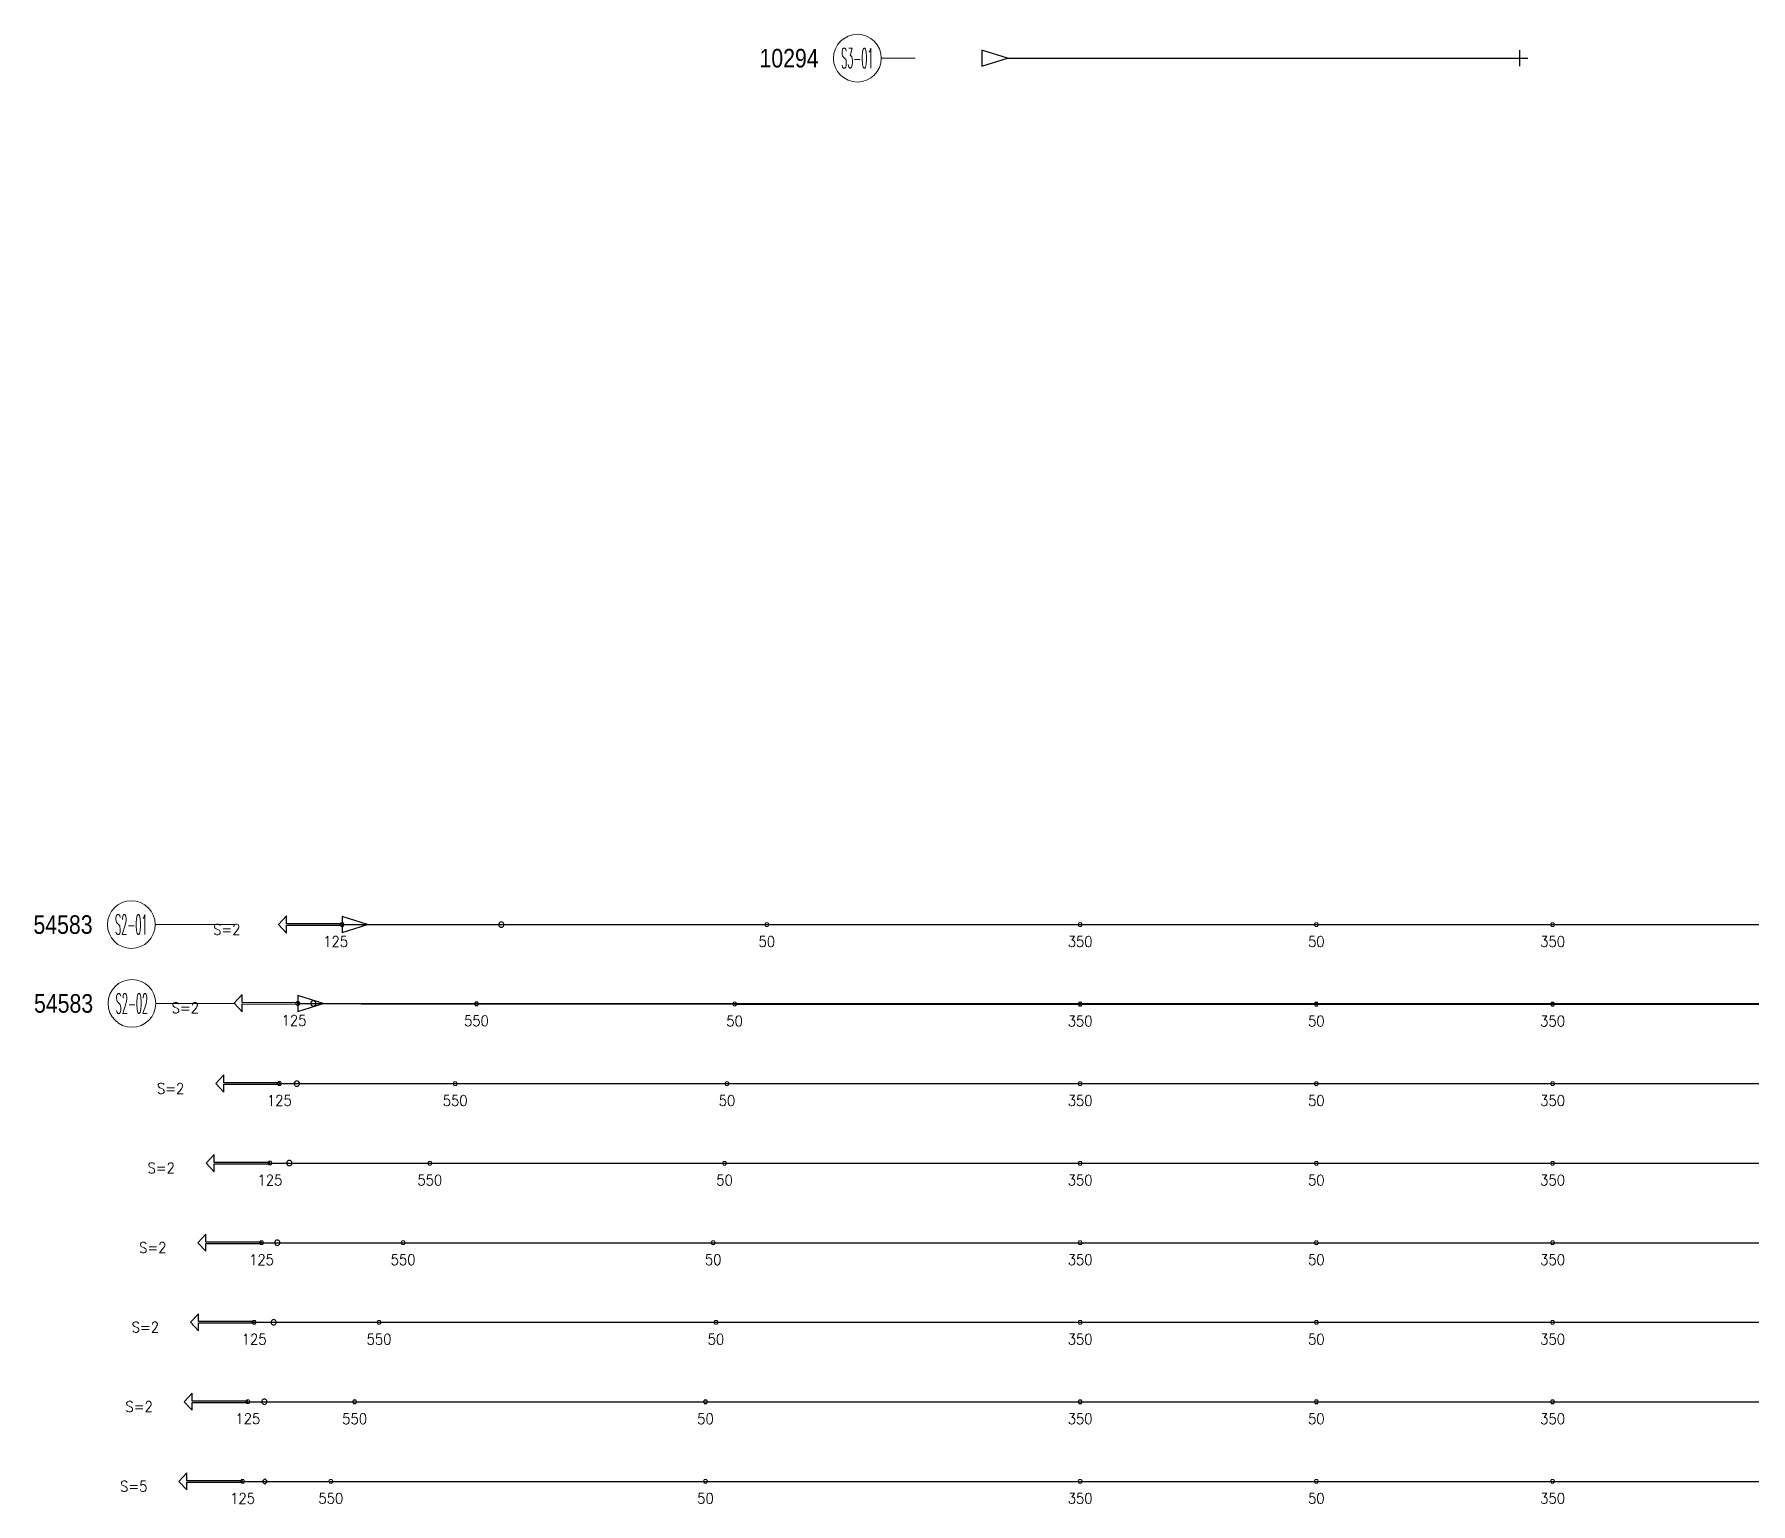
# Model space of a CAD drawing. Header units: millimetres. Extents: x -179076 to 505271, y -18667 to 119516.
# Drawn here: x 284414 to 316787, y 64579 to 92290 of the extents above; entities that cross this region are included whole.
import ezdxf
from ezdxf.enums import TextEntityAlignment as Align

# ---------------------------------------------------------------- set-up
doc = ezdxf.new("R2010")
doc.units = ezdxf.units.MM
doc.layers.get('0').update_dxf_attribs({"lineweight": 20})
doc.layers.add('ARES_TAG', color=3, linetype='Continuous')
doc.layers.add('NDC_S_TENDON', color=10, linetype='Continuous')
doc.layers.add('Current_plane_Tendon', color=7, linetype='Continuous', true_color=0xab0000)
doc.layers.add('NDC_LCAP', color=87, linetype='Continuous', plot=False)
doc.layers.add('NDC_S_SYMBOL', color=1, linetype='Continuous', lineweight=15)
doc.styles.add('ARES_BIGTEXT', font='VHARIALN.TTF')
doc.styles.add('ARES_ROMANS_0.36', font='romans.shx', dxfattribs={"width": 0.36, "bigfont": 'vns.shx'})
doc.styles.get("Standard").update_dxf_attribs({"font": 'arial.ttf'})

# ---------------------------------------------------------------- blocks, each defined once
blk = doc.blocks.new('1111234')
at = {"layer": 'Current_plane_Tendon', "color": 14, "linetype": 'Continuous', "true_color": 0xab0000}
for points, elevation in [([(414916, 334316), (413866, 334316), (413866, 334466), (413716, 334304), (413866, 334142), (413866, 334292), (414916, 334292)], 64), ([(417971, 334304), (417968, 334319), (417961, 334333), (417950, 334344), (417936, 334351), (417921, 334354), (417905, 334351), (417891, 334344), (417880, 334333), (417873, 334319), (417871, 334304), (417873, 334288), (417880, 334274), (417891, 334263), (417905, 334256), (417921, 334254), (417936, 334256), (417950, 334263), (417961, 334274), (417968, 334288), (417971, 334304)], 180), ([(414081, 332829), (413031, 332834), (413032, 332984), (412881, 332823), (413030, 332660), (413031, 332810), (414081, 332805)], 62), ([(414425, 332816), (414422, 332831), (414415, 332845), (414404, 332856), (414390, 332863), (414375, 332866), (414359, 332863), (414345, 332856), (414334, 332845), (414327, 332831), (414325, 332816), (414327, 332800), (414334, 332786), (414345, 332775), (414359, 332768), (414375, 332766), (414390, 332768), (414404, 332775), (414415, 332786), (414422, 332800), (414425, 332816)], 180), ([(413733, 331319), (412683, 331319), (412683, 331469), (412533, 331307), (412683, 331145), (412683, 331295), (413733, 331295)], 59), ([(414112, 331307), (414109, 331322), (414102, 331336), (414091, 331347), (414077, 331354), (414062, 331357), (414046, 331354), (414032, 331347), (414021, 331336), (414014, 331322), (414012, 331307), (414014, 331291), (414021, 331277), (414032, 331266), (414046, 331259), (414062, 331257), (414077, 331259), (414091, 331266), (414102, 331277), (414109, 331291), (414112, 331307)], 180), ([(413554, 329818), (412504, 329818), (412504, 329968), (412354, 329806), (412504, 329644), (412504, 329794), (413554, 329794)], 58), ([(413970, 329806), (413967, 329821), (413960, 329835), (413949, 329846), (413935, 329853), (413920, 329856), (413904, 329853), (413890, 329846), (413879, 329835), (413872, 329821), (413870, 329806), (413872, 329790), (413879, 329776), (413890, 329765), (413904, 329758), (413920, 329756), (413935, 329758), (413949, 329765), (413960, 329776), (413967, 329790), (413970, 329806)], 180), ([(413396, 328316), (412346, 328316), (412346, 328466), (412196, 328304), (412346, 328142), (412346, 328292), (413396, 328292)], 59), ([(413741, 328304), (413739, 328320), (413732, 328334), (413721, 328345), (413707, 328352), (413691, 328354), (413676, 328352), (413662, 328345), (413651, 328334), (413644, 328320), (413641, 328304), (413644, 328289), (413651, 328275), (413662, 328264), (413676, 328257), (413691, 328254), (413707, 328257), (413721, 328264), (413732, 328275), (413739, 328289), (413741, 328304)], 180), ([(413257, 326816), (412207, 326816), (412207, 326966), (412057, 326804), (412207, 326642), (412207, 326792), (413257, 326792)], 58), ([(413674, 326804), (413671, 326819), (413664, 326833), (413653, 326844), (413639, 326851), (413624, 326854), (413608, 326851), (413594, 326844), (413583, 326833), (413576, 326819), (413574, 326804), (413576, 326788), (413583, 326774), (413594, 326763), (413608, 326756), (413624, 326754), (413639, 326756), (413653, 326763), (413664, 326774), (413671, 326788), (413674, 326804)], 180), ([(413138, 325318), (412088, 325318), (412088, 325468), (411938, 325306), (412088, 325144), (412088, 325294), (413138, 325294)], 57), ([(413499, 325306), (413496, 325321), (413489, 325335), (413478, 325346), (413464, 325353), (413449, 325356), (413433, 325353), (413419, 325346), (413408, 325335), (413401, 325321), (413399, 325306), (413401, 325290), (413408, 325276), (413419, 325265), (413433, 325258), (413449, 325256), (413464, 325258), (413478, 325265), (413489, 325276), (413496, 325290), (413499, 325306)], 180), ([(413038, 323815), (411988, 323815), (411988, 323965), (411838, 323803), (411988, 323641), (411988, 323791), (413038, 323791)], 180), ([(413509, 323803), (413459, 323853), (413409, 323803), (413459, 323753), (413509, 323803)], 180)]:
    blk.add_lwpolyline(points, close=True, dxfattribs=dict(at, elevation=elevation))
for points, elevation in [([(414956, 334304, 20, 20, 0), (414936, 334339, 20, 20, 0), (414896, 334339, 20, 20, 0), (414876, 334304, 20, 20, 0), (414896, 334270, 20, 20, 0), (414936, 334270, 20, 20, 0)], 64), ([(422966, 334304, 20, 20, 0), (422946, 334338, 20, 20, 0), (422906, 334338, 20, 20, 0), (422886, 334304, 20, 20, 0), (422906, 334269, 20, 20, 0), (422946, 334269, 20, 20, 0)], -20), ([(428876, 334304, 20, 20, 0), (428856, 334338, 20, 20, 0), (428816, 334338, 20, 20, 0), (428796, 334304, 20, 20, 0), (428816, 334269, 20, 20, 0), (428856, 334269, 20, 20, 0)], 130), ([(433331, 334304, 20, 20, 0), (433311, 334338, 20, 20, 0), (433271, 334338, 20, 20, 0), (433251, 334304, 20, 20, 0), (433271, 334269, 20, 20, 0), (433311, 334269, 20, 20, 0)], -20), ([(437787, 334304, 20, 20, 0), (437767, 334338, 20, 20, 0), (437727, 334338, 20, 20, 0), (437707, 334304, 20, 20, 0), (437727, 334269, 20, 20, 0), (437767, 334269, 20, 20, 0)], 130), ([(414121, 332817, 20, 20, 0), (414101, 332852, 20, 20, 0), (414061, 332852, 20, 20, 0), (414041, 332817, 20, 20, 0), (414061, 332782, 20, 20, 0), (414101, 332782, 20, 20, 0)], 62), ([(417491, 332809, 20, 20, 0), (417471, 332844, 20, 20, 0), (417431, 332844, 20, 20, 0), (417411, 332809, 20, 20, 0), (417431, 332775, 20, 20, 0), (417471, 332775, 20, 20, 0)], 130), ([(422360, 332806, 20, 20, 0), (422340, 332841, 20, 20, 0), (422300, 332841, 20, 20, 0), (422280, 332806, 20, 20, 0), (422300, 332772, 20, 20, 0), (422340, 332772, 20, 20, 0)], -20), ([(428876, 332804, 20, 20, 0), (428856, 332838, 20, 20, 0), (428816, 332838, 20, 20, 0), (428796, 332804, 20, 20, 0), (428816, 332769, 20, 20, 0), (428856, 332769, 20, 20, 0)], 130), ([(433331, 332804, 20, 20, 0), (433311, 332838, 20, 20, 0), (433271, 332838, 20, 20, 0), (433251, 332804, 20, 20, 0), (433271, 332769, 20, 20, 0), (433311, 332769, 20, 20, 0)], -20), ([(437787, 332804, 20, 20, 0), (437767, 332838, 20, 20, 0), (437727, 332838, 20, 20, 0), (437707, 332804, 20, 20, 0), (437727, 332769, 20, 20, 0), (437767, 332769, 20, 20, 0)], 130), ([(413773, 331307, 20, 20, 0), (413753, 331341, 20, 20, 0), (413713, 331341, 20, 20, 0), (413693, 331307, 20, 20, 0), (413713, 331272, 20, 20, 0), (413753, 331272, 20, 20, 0)], 59), ([(417088, 331304, 20, 20, 0), (417068, 331338, 20, 20, 0), (417028, 331338, 20, 20, 0), (417008, 331304, 20, 20, 0), (417028, 331269, 20, 20, 0), (417068, 331269, 20, 20, 0)], 130), ([(422215, 331304, 20, 20, 0), (422195, 331338, 20, 20, 0), (422155, 331338, 20, 20, 0), (422135, 331304, 20, 20, 0), (422155, 331269, 20, 20, 0), (422195, 331269, 20, 20, 0)], -20), ([(428876, 331304, 20, 20, 0), (428856, 331338, 20, 20, 0), (428816, 331338, 20, 20, 0), (428796, 331304, 20, 20, 0), (428816, 331269, 20, 20, 0), (428856, 331269, 20, 20, 0)], 130), ([(433331, 331304, 20, 20, 0), (433311, 331338, 20, 20, 0), (433271, 331338, 20, 20, 0), (433251, 331304, 20, 20, 0), (433271, 331269, 20, 20, 0), (433311, 331269, 20, 20, 0)], -20), ([(437787, 331304, 20, 20, 0), (437767, 331338, 20, 20, 0), (437727, 331338, 20, 20, 0), (437707, 331304, 20, 20, 0), (437727, 331269, 20, 20, 0), (437767, 331269, 20, 20, 0)], 130), ([(413594, 329806, 20, 20, 0), (413574, 329840, 20, 20, 0), (413534, 329840, 20, 20, 0), (413514, 329806, 20, 20, 0), (413534, 329771, 20, 20, 0), (413574, 329771, 20, 20, 0)], 58), ([(416610, 329804, 20, 20, 0), (416590, 329838, 20, 20, 0), (416550, 329838, 20, 20, 0), (416530, 329804, 20, 20, 0), (416550, 329769, 20, 20, 0), (416590, 329769, 20, 20, 0)], 130), ([(422169, 329804, 20, 20, 0), (422149, 329838, 20, 20, 0), (422109, 329838, 20, 20, 0), (422089, 329804, 20, 20, 0), (422109, 329769, 20, 20, 0), (422149, 329769, 20, 20, 0)], -20), ([(428876, 329804, 20, 20, 0), (428856, 329838, 20, 20, 0), (428816, 329838, 20, 20, 0), (428796, 329804, 20, 20, 0), (428816, 329769, 20, 20, 0), (428856, 329769, 20, 20, 0)], 130), ([(433331, 329804, 20, 20, 0), (433311, 329838, 20, 20, 0), (433271, 329838, 20, 20, 0), (433251, 329804, 20, 20, 0), (433271, 329769, 20, 20, 0), (433311, 329769, 20, 20, 0)], -20), ([(437787, 329804, 20, 20, 0), (437767, 329838, 20, 20, 0), (437727, 329838, 20, 20, 0), (437707, 329804, 20, 20, 0), (437727, 329769, 20, 20, 0), (437767, 329769, 20, 20, 0)], 130), ([(413436, 328304, 20, 20, 0), (413416, 328339, 20, 20, 0), (413376, 328339, 20, 20, 0), (413356, 328304, 20, 20, 0), (413376, 328270, 20, 20, 0), (413416, 328270, 20, 20, 0)], 59), ([(416106, 328304, 20, 20, 0), (416086, 328338, 20, 20, 0), (416046, 328338, 20, 20, 0), (416026, 328304, 20, 20, 0), (416046, 328269, 20, 20, 0), (416086, 328269, 20, 20, 0)], 130), ([(421955, 328304, 20, 20, 0), (421935, 328338, 20, 20, 0), (421895, 328338, 20, 20, 0), (421875, 328304, 20, 20, 0), (421895, 328269, 20, 20, 0), (421935, 328269, 20, 20, 0)], -20), ([(428876, 328304, 20, 20, 0), (428856, 328338, 20, 20, 0), (428816, 328338, 20, 20, 0), (428796, 328304, 20, 20, 0), (428816, 328269, 20, 20, 0), (428856, 328269, 20, 20, 0)], 130), ([(433331, 328304, 20, 20, 0), (433311, 328338, 20, 20, 0), (433271, 328338, 20, 20, 0), (433251, 328304, 20, 20, 0), (433271, 328269, 20, 20, 0), (433311, 328269, 20, 20, 0)], -20), ([(437787, 328304, 20, 20, 0), (437767, 328338, 20, 20, 0), (437727, 328338, 20, 20, 0), (437707, 328304, 20, 20, 0), (437727, 328269, 20, 20, 0), (437767, 328269, 20, 20, 0)], 130), ([(413297, 326804, 20, 20, 0), (413277, 326838, 20, 20, 0), (413237, 326838, 20, 20, 0), (413217, 326804, 20, 20, 0), (413237, 326769, 20, 20, 0), (413277, 326769, 20, 20, 0)], 58), ([(415652, 326804, 20, 20, 0), (415632, 326838, 20, 20, 0), (415592, 326838, 20, 20, 0), (415572, 326804, 20, 20, 0), (415592, 326769, 20, 20, 0), (415632, 326769, 20, 20, 0)], 130), ([(422007, 326804, 20, 20, 0), (421987, 326838, 20, 20, 0), (421947, 326838, 20, 20, 0), (421927, 326804, 20, 20, 0), (421947, 326769, 20, 20, 0), (421987, 326769, 20, 20, 0)], -20), ([(428876, 326804, 20, 20, 0), (428856, 326838, 20, 20, 0), (428816, 326838, 20, 20, 0), (428796, 326804, 20, 20, 0), (428816, 326769, 20, 20, 0), (428856, 326769, 20, 20, 0)], 130), ([(433331, 326804, 20, 20, 0), (433311, 326838, 20, 20, 0), (433271, 326838, 20, 20, 0), (433251, 326804, 20, 20, 0), (433271, 326769, 20, 20, 0), (433311, 326769, 20, 20, 0)], -20), ([(437787, 326804, 20, 20, 0), (437767, 326838, 20, 20, 0), (437727, 326838, 20, 20, 0), (437707, 326804, 20, 20, 0), (437727, 326769, 20, 20, 0), (437767, 326769, 20, 20, 0)], 130), ([(413178, 325306, 20, 20, 0), (413158, 325340, 20, 20, 0), (413118, 325340, 20, 20, 0), (413098, 325306, 20, 20, 0), (413118, 325271, 20, 20, 0), (413158, 325271, 20, 20, 0)], 57), ([(415192, 325304, 20, 20, 0), (415172, 325338, 20, 20, 0), (415132, 325338, 20, 20, 0), (415112, 325304, 20, 20, 0), (415132, 325269, 20, 20, 0), (415172, 325269, 20, 20, 0)], 130), ([(421809, 325304, 20, 20, 0), (421789, 325338, 20, 20, 0), (421749, 325338, 20, 20, 0), (421729, 325304, 20, 20, 0), (421749, 325269, 20, 20, 0), (421789, 325269, 20, 20, 0)], -20), ([(428876, 325304, 20, 20, 0), (428856, 325338, 20, 20, 0), (428816, 325338, 20, 20, 0), (428796, 325304, 20, 20, 0), (428816, 325269, 20, 20, 0), (428856, 325269, 20, 20, 0)], 130), ([(433331, 325304, 20, 20, 0), (433311, 325338, 20, 20, 0), (433271, 325338, 20, 20, 0), (433251, 325304, 20, 20, 0), (433271, 325269, 20, 20, 0), (433311, 325269, 20, 20, 0)], -20), ([(437787, 325304, 20, 20, 0), (437767, 325338, 20, 20, 0), (437727, 325338, 20, 20, 0), (437707, 325304, 20, 20, 0), (437727, 325269, 20, 20, 0), (437767, 325269, 20, 20, 0)], 130), ([(413078, 323803, 20, 20, 0), (413058, 323838, 20, 20, 0), (413018, 323838, 20, 20, 0), (412998, 323803, 20, 20, 0), (413018, 323768, 20, 20, 0), (413058, 323768, 20, 20, 0)], 180), ([(414743, 323804, 20, 20, 0), (414723, 323838, 20, 20, 0), (414683, 323838, 20, 20, 0), (414663, 323804, 20, 20, 0), (414683, 323769, 20, 20, 0), (414723, 323769, 20, 20, 0)], 130), ([(421809, 323804, 20, 20, 0), (421789, 323838, 20, 20, 0), (421749, 323838, 20, 20, 0), (421729, 323804, 20, 20, 0), (421749, 323769, 20, 20, 0), (421789, 323769, 20, 20, 0)], -170), ([(428876, 323804, 20, 20, 0), (428856, 323838, 20, 20, 0), (428816, 323838, 20, 20, 0), (428796, 323804, 20, 20, 0), (428816, 323769, 20, 20, 0), (428856, 323769, 20, 20, 0)], 130), ([(433331, 323804, 20, 20, 0), (433311, 323838, 20, 20, 0), (433271, 323838, 20, 20, 0), (433251, 323804, 20, 20, 0), (433271, 323769, 20, 20, 0), (433311, 323769, 20, 20, 0)], -170), ([(437787, 323804, 20, 20, 0), (437767, 323838, 20, 20, 0), (437727, 323838, 20, 20, 0), (437707, 323804, 20, 20, 0), (437727, 323769, 20, 20, 0), (437767, 323769, 20, 20, 0)], 130)]:
    blk.add_lwpolyline(points, format="xyseb", close=True, dxfattribs=dict(at, elevation=elevation))
for points in [[(414916, 334304, 180), (414964, 334304, 184), (415135, 334304, 195), (415305, 334304, 206), (415822, 334304, 100), (415992, 334304, 108), (416163, 334304, 115), (416333, 334304, 120), (416504, 334304, 124), (416675, 334304, 128), (416845, 334304, 129), (417016, 334304, 130)], [(417016, 334304, 130), (417754, 334304, 125), (418493, 334304, 111), (419232, 334304, 88), (419971, 334304, 55), (420709, 334304, 22), (421448, 334304, -1), (422187, 334304, -15), (422926, 334304, -20), (423664, 334304, -15), (424403, 334304, -1), (425142, 334304, 22), (425881, 334304, 55), (426619, 334304, 88), (427358, 334304, 111), (428097, 334304, 125), (428836, 334304, 130)], [(428836, 334304, 130), (429393, 334304, 125), (429950, 334304, 111), (430506, 334304, 88), (431063, 334304, 55), (431620, 334304, 22), (432177, 334304, -1), (432734, 334304, -15), (433291, 334304, -20), (433848, 334304, -15), (434405, 334304, -1), (434962, 334304, 22), (435519, 334304, 55), (436076, 334304, 88), (436633, 334304, 111), (437190, 334304, 125), (437747, 334304, 130)], [(437747, 334304, 130), (438312, 334304, 125), (438876, 334304, 111), (439441, 334304, 88), (440006, 334304, 55), (440570, 334304, 22), (441135, 334304, -1), (441700, 334304, -15), (442264, 334304, -20), (442829, 334304, -15), (443394, 334304, -1), (443959, 334304, 22), (444523, 334304, 55), (445088, 334304, 88), (445653, 334304, 111), (446217, 334304, 125), (446782, 334304, 130)], [(414081, 332817, 180), (414143, 332817, 186), (414276, 332816, 198), (414408, 332816, 208), (414540, 332815, 218), (414672, 332814, 226), (414805, 332814, 233), (415274, 332812, 120), (415407, 332811, 124), (415539, 332810, 128), (415671, 332810, 129), (415803, 332809, 130)], [(415803, 332809, 130), (416618, 332809, 125), (417432, 332809, 111), (418247, 332808, 88), (419061, 332808, 55), (419876, 332807, 22), (420691, 332807, -1), (421505, 332807, -15), (422320, 332806, -20), (423134, 332806, -15), (423949, 332806, -1), (424763, 332805, 22), (425578, 332805, 55), (426392, 332805, 88), (427207, 332804, 111), (428021, 332804, 125), (428836, 332804, 130)], [(428836, 332804, 130), (429393, 332804, 125), (429950, 332804, 111), (430506, 332804, 88), (431063, 332804, 55), (431620, 332804, 22), (432177, 332804, -1), (432734, 332804, -15), (433291, 332804, -20), (433848, 332804, -15), (434405, 332804, -1), (434962, 332804, 22), (435519, 332804, 55), (436076, 332804, 88), (436633, 332804, 111), (437190, 332804, 125), (437747, 332804, 130)], [(437747, 332804, 130), (438312, 332804, 125), (438876, 332804, 111), (439441, 332804, 88), (440006, 332804, 55), (440570, 332804, 22), (441135, 332804, -1), (441700, 332804, -15), (442264, 332804, -20), (442829, 332804, -15), (443394, 332804, -1), (443959, 332804, 22), (444523, 332804, 55), (445088, 332804, 88), (445653, 332804, 111), (446217, 332804, 125), (446782, 332804, 130)], [(413686, 331307, 176), (413693, 331307, 176)], [(413733, 331307, 180), (413836, 331307, 190), (413987, 331307, 203), (414137, 331307, 214), (414287, 331307, 224), (414437, 331307, 232), (414587, 331307, 239), (415065, 331304, 123), (415215, 331304, 127), (415365, 331304, 129), (415515, 331304, 130)], [(415515, 331304, 130), (416348, 331304, 125), (417180, 331304, 111), (418013, 331304, 88), (418845, 331304, 55), (419678, 331304, 22), (420510, 331304, -1), (421343, 331304, -15), (422175, 331304, -20), (423008, 331304, -15), (423840, 331304, -1), (424673, 331304, 22), (425505, 331304, 55), (426338, 331304, 88), (427171, 331304, 111), (428003, 331304, 125), (428836, 331304, 130)], [(428836, 331304, 130), (429393, 331304, 125), (429950, 331304, 111), (430506, 331304, 88), (431063, 331304, 55), (431620, 331304, 22), (432177, 331304, -1), (432734, 331304, -15), (433291, 331304, -20), (433848, 331304, -15), (434405, 331304, -1), (434962, 331304, 22), (435519, 331304, 55), (436076, 331304, 88), (436633, 331304, 111), (437190, 331304, 125), (437747, 331304, 130)], [(437747, 331304, 130), (438312, 331304, 125), (438876, 331304, 111), (439441, 331304, 88), (440006, 331304, 55), (440570, 331304, 22), (441135, 331304, -1), (441700, 331304, -15), (442264, 331304, -20), (442829, 331304, -15), (443394, 331304, -1), (443959, 331304, 22), (444523, 331304, 55), (445088, 331304, 88), (445653, 331304, 111), (446217, 331304, 125), (446782, 331304, 130)], [(413522, 329806, 177), (413681, 329806, 191), (413840, 329806, 204), (413999, 329806, 215), (414159, 329806, 225), (414318, 329806, 233), (414786, 329804, 118), (414945, 329804, 123), (415104, 329804, 127), (415264, 329804, 129), (415423, 329804, 130)], [(415423, 329804, 130), (416261, 329804, 125), (417099, 329804, 111), (417938, 329804, 88), (418776, 329804, 55), (419614, 329804, 22), (420453, 329804, -1), (421291, 329804, -15), (422129, 329804, -20), (422968, 329804, -15), (423806, 329804, -1), (424644, 329804, 22), (425482, 329804, 55), (426321, 329804, 88), (427159, 329804, 111), (427997, 329804, 125), (428836, 329804, 130)], [(428836, 329804, 130), (429393, 329804, 125), (429950, 329804, 111), (430506, 329804, 88), (431063, 329804, 55), (431620, 329804, 22), (432177, 329804, -1), (432734, 329804, -15), (433291, 329804, -20), (433848, 329804, -15), (434405, 329804, -1), (434962, 329804, 22), (435519, 329804, 55), (436076, 329804, 88), (436633, 329804, 111), (437190, 329804, 125), (437747, 329804, 130)], [(437747, 329804, 130), (438312, 329804, 125), (438876, 329804, 111), (439441, 329804, 88), (440006, 329804, 55), (440570, 329804, 22), (441135, 329804, -1), (441700, 329804, -15), (442264, 329804, -20), (442829, 329804, -15), (443394, 329804, -1), (443959, 329804, 22), (444523, 329804, 55), (445088, 329804, 88), (445653, 329804, 111), (446217, 329804, 125), (446782, 329804, 130)], [(413354, 328304, 176), (413477, 328304, 189), (413599, 328304, 200), (413722, 328304, 211), (413845, 328304, 220), (414258, 328304, 108), (414381, 328304, 115), (414503, 328304, 120), (414626, 328304, 124), (414749, 328304, 128), (414871, 328304, 129), (414994, 328304, 130)], [(414994, 328304, 130), (415859, 328304, 125), (416724, 328304, 111), (417589, 328304, 88), (418454, 328304, 55), (419319, 328304, 22), (420184, 328304, -1), (421050, 328304, -15), (421915, 328304, -20), (422780, 328304, -15), (423645, 328304, -1), (424510, 328304, 22), (425375, 328304, 55), (426240, 328304, 88), (427105, 328304, 111), (427970, 328304, 125), (428836, 328304, 130)], [(428836, 328304, 130), (429393, 328304, 125), (429950, 328304, 111), (430506, 328304, 88), (431063, 328304, 55), (431620, 328304, 22), (432177, 328304, -1), (432734, 328304, -15), (433291, 328304, -20), (433848, 328304, -15), (434405, 328304, -1), (434962, 328304, 22), (435519, 328304, 55), (436076, 328304, 88), (436633, 328304, 111), (437190, 328304, 125), (437747, 328304, 130)], [(437747, 328304, 130), (438312, 328304, 125), (438876, 328304, 111), (439441, 328304, 88), (440006, 328304, 55), (440570, 328304, 22), (441135, 328304, -1), (441700, 328304, -15), (442264, 328304, -20), (442829, 328304, -15), (443394, 328304, -1), (443959, 328304, 22), (444523, 328304, 55), (445088, 328304, 88), (445653, 328304, 111), (446217, 328304, 125), (446782, 328304, 130)], [(413224, 326804, 177), (413384, 326804, 191), (413544, 326804, 204), (413704, 326804, 215), (413863, 326804, 225), (414299, 326804, 111), (414459, 326804, 118), (414619, 326804, 123), (414779, 326804, 127), (414938, 326804, 129), (415098, 326804, 130)], [(415098, 326804, 130), (415957, 326804, 125), (416815, 326804, 111), (417674, 326804, 88), (418533, 326804, 55), (419391, 326804, 22), (420250, 326804, -1), (421108, 326804, -15), (421967, 326804, -20), (422826, 326804, -15), (423684, 326804, -1), (424543, 326804, 22), (425401, 326804, 55), (426260, 326804, 88), (427118, 326804, 111), (427977, 326804, 125), (428836, 326804, 130)], [(428836, 326804, 130), (429393, 326804, 125), (429950, 326804, 111), (430506, 326804, 88), (431063, 326804, 55), (431620, 326804, 22), (432177, 326804, -1), (432734, 326804, -15), (433291, 326804, -20), (433848, 326804, -15), (434405, 326804, -1), (434962, 326804, 22), (435519, 326804, 55), (436076, 326804, 88), (436633, 326804, 111), (437190, 326804, 125), (437747, 326804, 130)], [(437747, 326804, 130), (438312, 326804, 125), (438876, 326804, 111), (439441, 326804, 88), (440006, 326804, 55), (440570, 326804, 22), (441135, 326804, -1), (441700, 326804, -15), (442264, 326804, -20), (442829, 326804, -15), (443394, 326804, -1), (443959, 326804, 22), (444523, 326804, 55), (445088, 326804, 88), (445653, 326804, 111), (446217, 326804, 125), (446782, 326804, 130)], [(413118, 325306, 178), (413238, 325306, 191), (413359, 325306, 203), (413479, 325306, 213), (413599, 325306, 223), (413982, 325304, 108), (414102, 325304, 115), (414222, 325304, 120), (414342, 325304, 124), (414462, 325304, 128), (414583, 325304, 129), (414703, 325304, 130)], [(414703, 325304, 130), (415586, 325304, 125), (416469, 325304, 111), (417353, 325304, 88), (418236, 325304, 55), (419119, 325304, 22), (420003, 325304, -1), (420886, 325304, -15), (421769, 325304, -20), (422653, 325304, -15), (423536, 325304, -1), (424419, 325304, 22), (425302, 325304, 55), (426186, 325304, 88), (427069, 325304, 111), (427952, 325304, 125), (428836, 325304, 130)], [(428836, 325304, 130), (429393, 325304, 125), (429950, 325304, 111), (430506, 325304, 88), (431063, 325304, 55), (431620, 325304, 22), (432177, 325304, -1), (432734, 325304, -15), (433291, 325304, -20), (433848, 325304, -15), (434405, 325304, -1), (434962, 325304, 22), (435519, 325304, 55), (436076, 325304, 88), (436633, 325304, 111), (437190, 325304, 125), (437747, 325304, 130)], [(437747, 325304, 130), (438312, 325304, 125), (438876, 325304, 111), (439441, 325304, 88), (440006, 325304, 55), (440570, 325304, 22), (441135, 325304, -1), (441700, 325304, -15), (442264, 325304, -20), (442829, 325304, -15), (443394, 325304, -1), (443959, 325304, 22), (444523, 325304, 55), (445088, 325304, 88), (445653, 325304, 111), (446217, 325304, 125), (446782, 325304, 130)], [(413038, 323803, 56), (413249, 323803, 68), (413369, 323803, 80), (413489, 323803, 90), (413862, 323804, 100), (413982, 323804, 108), (414102, 323804, 115), (414222, 323804, 120), (414342, 323804, 124), (414462, 323804, 128), (414583, 323804, 129), (414703, 323804, 130)], [(414703, 323804, 130), (415586, 323804, 121), (416469, 323804, 92), (417353, 323804, 46), (418236, 323804, -20), (419119, 323804, -86), (420003, 323804, -132), (420886, 323804, -161), (421769, 323804, -170), (422653, 323804, -161), (423536, 323804, -132), (424419, 323804, -86), (425302, 323804, -20), (426186, 323804, 46), (427069, 323804, 92), (427952, 323804, 121), (428836, 323804, 130)], [(428836, 323804, 130), (429393, 323804, 121), (429950, 323804, 92), (430506, 323804, 46), (431063, 323804, -20), (431620, 323804, -86), (432177, 323804, -132), (432734, 323804, -161), (433291, 323804, -170), (433848, 323804, -161), (434405, 323804, -132), (434962, 323804, -86), (435519, 323804, -20), (436076, 323804, 46), (436633, 323804, 92), (437190, 323804, 121), (437747, 323804, 130)], [(437747, 323804, 130), (438312, 323804, 121), (438876, 323804, 92), (439441, 323804, 46), (440006, 323804, -20), (440570, 323804, -86), (441135, 323804, -132), (441700, 323804, -161), (442264, 323804, -170), (442829, 323804, -161), (443394, 323804, -132), (443959, 323804, -86), (444523, 323804, -20), (445088, 323804, 46), (445653, 323804, 92), (446217, 323804, 121), (446782, 323804, 130)]]:
    blk.add_polyline3d(points, dxfattribs=at)
at = {"layer": 'Current_plane_Tendon', "color": 14, "linetype": 'Continuous', "true_color": 0xab0000, "char_height": 200, "attachment_point": 5}
for s, insert in [('\\FSTANDARD.shx;\xa0S=2', (412693, 334212, 296)), ('\\FSTANDARD.shx;125', (414793, 333984, 171)), ('\\FSTANDARD.shx;50', (422926, 333984, -20)), ('\\FSTANDARD.shx;350', (428836, 333984, 130)), ('\\FSTANDARD.shx;50', (433291, 333984, -20)), ('\\FSTANDARD.shx;350', (437747, 333984, 130)), ('\\FSTANDARD.shx;350', (428836, 332484, 130)), ('\\FSTANDARD.shx;50', (433291, 332484, -20)), ('\\FSTANDARD.shx;350', (437747, 332484, 130)), ('\\FSTANDARD.shx;\xa0S=2', (411633, 331214, 305)), ('\\FSTANDARD.shx;125', (413733, 330987, 180)), ('\\FSTANDARD.shx;550', (417048, 330984, 130)), ('\\FSTANDARD.shx;50', (422175, 330984, -20)), ('\\FSTANDARD.shx;350', (428836, 330984, 130)), ('\\FSTANDARD.shx;50', (433291, 330984, -20)), ('\\FSTANDARD.shx;350', (437747, 330984, 130)), ('\\FSTANDARD.shx;\xa0S=2', (411454, 329713, 305)), ('\\FSTANDARD.shx;125', (413554, 329486, 180)), ('\\FSTANDARD.shx;550', (416570, 329484, 130)), ('\\FSTANDARD.shx;50', (422129, 329484, -20)), ('\\FSTANDARD.shx;350', (428836, 329484, 130)), ('\\FSTANDARD.shx;50', (433291, 329484, -20)), ('\\FSTANDARD.shx;350', (437747, 329484, 130)), ('\\FSTANDARD.shx;\xa0S=2', (411296, 328212, 305)), ('\\FSTANDARD.shx;125', (413396, 327984, 180)), ('\\FSTANDARD.shx;550', (416066, 327984, 130)), ('\\FSTANDARD.shx;50', (421915, 327984, -20)), ('\\FSTANDARD.shx;350', (428836, 327984, 130)), ('\\FSTANDARD.shx;50', (433291, 327984, -20)), ('\\FSTANDARD.shx;350', (437747, 327984, 130)), ('\\FSTANDARD.shx;\xa0S=2', (411157, 326711, 305)), ('\\FSTANDARD.shx;125', (413257, 326484, 180)), ('\\FSTANDARD.shx;550', (415612, 326484, 130)), ('\\FSTANDARD.shx;50', (421967, 326484, -20)), ('\\FSTANDARD.shx;350', (428836, 326484, 130)), ('\\FSTANDARD.shx;50', (433291, 326484, -20)), ('\\FSTANDARD.shx;350', (437747, 326484, 130)), ('\\FSTANDARD.shx;\xa0S=2', (411038, 325213, 305)), ('\\FSTANDARD.shx;125', (413138, 324986, 180)), ('\\FSTANDARD.shx;550', (415152, 324984, 130)), ('\\FSTANDARD.shx;50', (421769, 324984, -20)), ('\\FSTANDARD.shx;350', (428836, 324984, 130)), ('\\FSTANDARD.shx;50', (433291, 324984, -20)), ('\\FSTANDARD.shx;350', (437747, 324984, 130)), ('\\FSTANDARD.shx;\xa0S=5', (410938, 323711, 305)), ('\\FSTANDARD.shx;125', (413038, 323483, 180)), ('\\FSTANDARD.shx;550', (414703, 323484, 130)), ('\\FSTANDARD.shx;50', (421769, 323484, -170)), ('\\FSTANDARD.shx;350', (428836, 323484, 130)), ('\\FSTANDARD.shx;50', (433291, 323484, -170)), ('\\FSTANDARD.shx;350', (437747, 323484, 130))]:
    blk.add_mtext(s, dxfattribs=dict(at, insert=insert))
for s, insert, rotation in [('\\FSTANDARD.shx;\xa0S=2', (411911, 332734, 298), 359.7422), ('\\FSTANDARD.shx;125', (414010, 332497, 173), 359.7422), ('\\FSTANDARD.shx;550', (417450, 332489, 130), 359.976), ('\\FSTANDARD.shx;50', (422319, 332486, -20), 359.976)]:
    blk.add_mtext(s, dxfattribs=dict(at, insert=insert, rotation=rotation))
blk = doc.blocks.new('*U477')
at = {"layer": 'NDC_S_SYMBOL', "color": 3}
blk.add_line((-3899, 0), (-3258, 0), dxfattribs=at)
blk.add_circle((-4349, 0), 450, dxfattribs=at)
at = {"layer": 'NDC_S_TENDON'}
for p, q in [((-1000, 0), (-500, 0)), ((-500, 0), (5123, 0)), ((5123, 0), (7294, 0)), ((7294, 0), (8294, 0)), ((8144, -150), (8144, 150))]:
    blk.add_line(p, q, dxfattribs=at)
blk.add_lwpolyline([(-1520, 0), (-2000, 150), (-2000, -150), (-1520, 0), (-1000, 0)], dxfattribs=at)
at = {"layer": 'ARES_TAG', "style": 'ARES_ROMANS_0.36', "width": 0.36}
blk.add_attdef('S3', text='', height=375, dxfattribs=at).set_placement((-4349, 0), align=Align.MIDDLE_CENTER)
at = {"layer": 'NDC_LCAP', "style": 'ARES_BIGTEXT'}
blk.add_attdef('L', text='', height=350, dxfattribs=at).set_placement((-5080, 0), align=Align.MIDDLE_RIGHT)
blk = doc.blocks.new('*U479')
at = {"layer": 'NDC_S_SYMBOL', "color": 3}
blk.add_line((-5526, 0), (-4015, 0), dxfattribs=at)
blk.add_circle((-5976, 0), 450, dxfattribs=at)
at = {"layer": 'NDC_S_TENDON'}
for p, q in [((-1000, 0), (-500, 0)), ((-500, 0), (5123, 0)), ((5123, 0), (51583, 0))]:
    blk.add_line(p, q, dxfattribs=at)
for points in [[(-1520, 0), (-2000, 150), (-2000, -150), (-1520, 0), (-1000, 0)], [(52103, 0), (52583, 150), (52583, -150), (52103, 0), (51583, 0)]]:
    blk.add_lwpolyline(points, dxfattribs=at)
at = {"layer": 'ARES_TAG', "style": 'ARES_ROMANS_0.36', "width": 0.36}
blk.add_attdef('S3', text='', height=375, dxfattribs=at).set_placement((-5976, 0), align=Align.MIDDLE_CENTER)
at = {"layer": 'NDC_LCAP', "style": 'ARES_BIGTEXT'}
blk.add_attdef('L', text='', height=350, dxfattribs=at).set_placement((-6707, 0), align=Align.MIDDLE_RIGHT)
blk = doc.blocks.new('*U480')
at = {"layer": 'NDC_S_SYMBOL', "color": 3}
blk.add_line((-4680, 0), (-3180, 0), dxfattribs=at)
blk.add_circle((-5130, 0), 450, dxfattribs=at)
at = {"layer": 'NDC_S_TENDON'}
for p, q in [((-1000, 0), (-500, 0)), ((-500, 0), (5123, 0)), ((5123, 0), (51583, 0))]:
    blk.add_line(p, q, dxfattribs=at)
for points in [[(-1520, 0), (-2000, 150), (-2000, -150), (-1520, 0), (-1000, 0)], [(52103, 0), (52583, 150), (52583, -150), (52103, 0), (51583, 0)]]:
    blk.add_lwpolyline(points, dxfattribs=at)
at = {"layer": 'ARES_TAG', "style": 'ARES_ROMANS_0.36', "width": 0.36}
blk.add_attdef('S3', text='', height=375, dxfattribs=at).set_placement((-5130, 0), align=Align.MIDDLE_CENTER)
at = {"layer": 'NDC_LCAP', "style": 'ARES_BIGTEXT'}
blk.add_attdef('L', text='', height=350, dxfattribs=at).set_placement((-5861, 0), align=Align.MIDDLE_RIGHT)

msp = doc.modelspace()

# ---------------------------------------------------------------- block references
for name, p, values in [('*U477', (304286.7, 91839.6), {'L': '10294', 'S3': 'S3-01'}), ('*U479', (292219.7, 75500.6, -115.6), {'L': '54583', 'S3': 'S2-01'}), ('*U480', (291384.7, 74013.6, -233.8), {'L': '54583', 'S3': 'S2-02'})]:
    msp.add_blockref(name, p).add_auto_attribs(values)
at = {"layer": 'Current_plane_Tendon', "linetype": 'Continuous'}
msp.add_blockref('1111234', (-124696.4, -258803.5, -180), dxfattribs=at)

doc.saveas('drawing.dxf')
